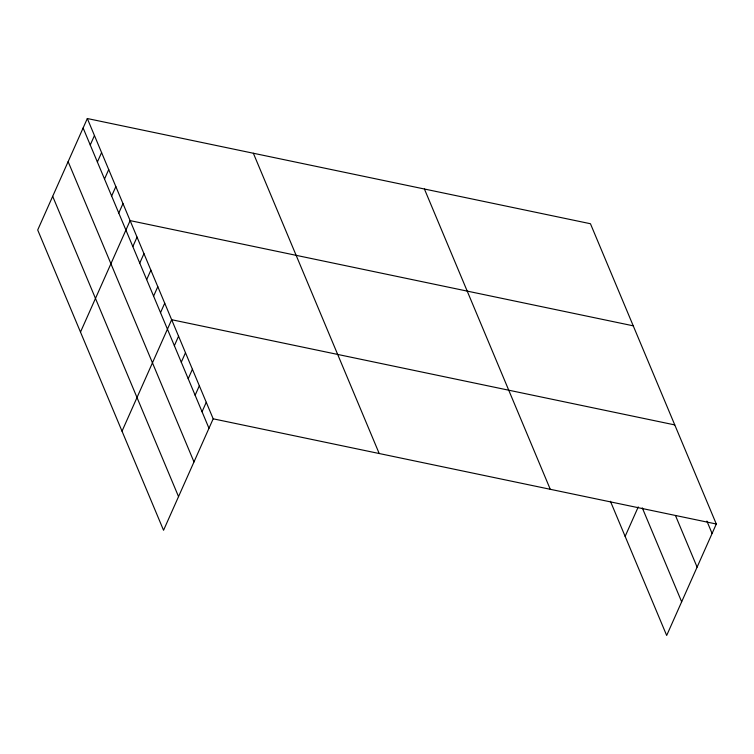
<?xml version="1.0" encoding="UTF-8"?>
<svg xmlns="http://www.w3.org/2000/svg" width="754" height="754" viewBox="0 0 754 754"><rect width="100%" height="100%" fill="white"/><g stroke="black" fill="none" stroke-linecap="round" stroke-linejoin="round"><path stroke-width="1.13" d="M87.323 118.529L37.7 229.989L163.552 530.269L213.184 418.809L87.323 118.529L590.448 223.731L716.3 524.011L666.677 635.471L610.429 501.287M90.244 145.004L94.457 135.541M97.379 162.016L101.592 152.562M104.514 179.028L108.717 169.575M111.639 196.049L115.852 186.596M118.774 213.062L122.987 203.608M80.49 332.09L130.122 220.62L633.237 325.822M132.827 246.596L137.04 237.142M139.754 263.108L143.957 253.655M146.672 279.63L150.885 270.168M153.59 296.143L157.803 286.69M160.517 312.656L164.73 303.202M122.025 431.184L171.648 319.715L674.764 424.917M174.363 345.69L178.566 336.227M181.28 362.203L185.493 352.749M188.208 378.715L192.411 369.262M195.126 395.237L199.339 385.775M202.044 411.75L206.257 402.297M625.141 536.377L638.252 506.924M213.184 418.809L716.3 524.011M706.894 521.08L712.087 533.464M675.471 515.519L697.101 567.131M642.295 507.876L681.663 601.805M424.417 189.009L550.269 489.289M253.353 153.241L379.205 453.522M83.119 127.982L208.971 428.263M68.133 161.648L193.985 461.929M52.686 196.332L178.538 496.613"/></g></svg>
